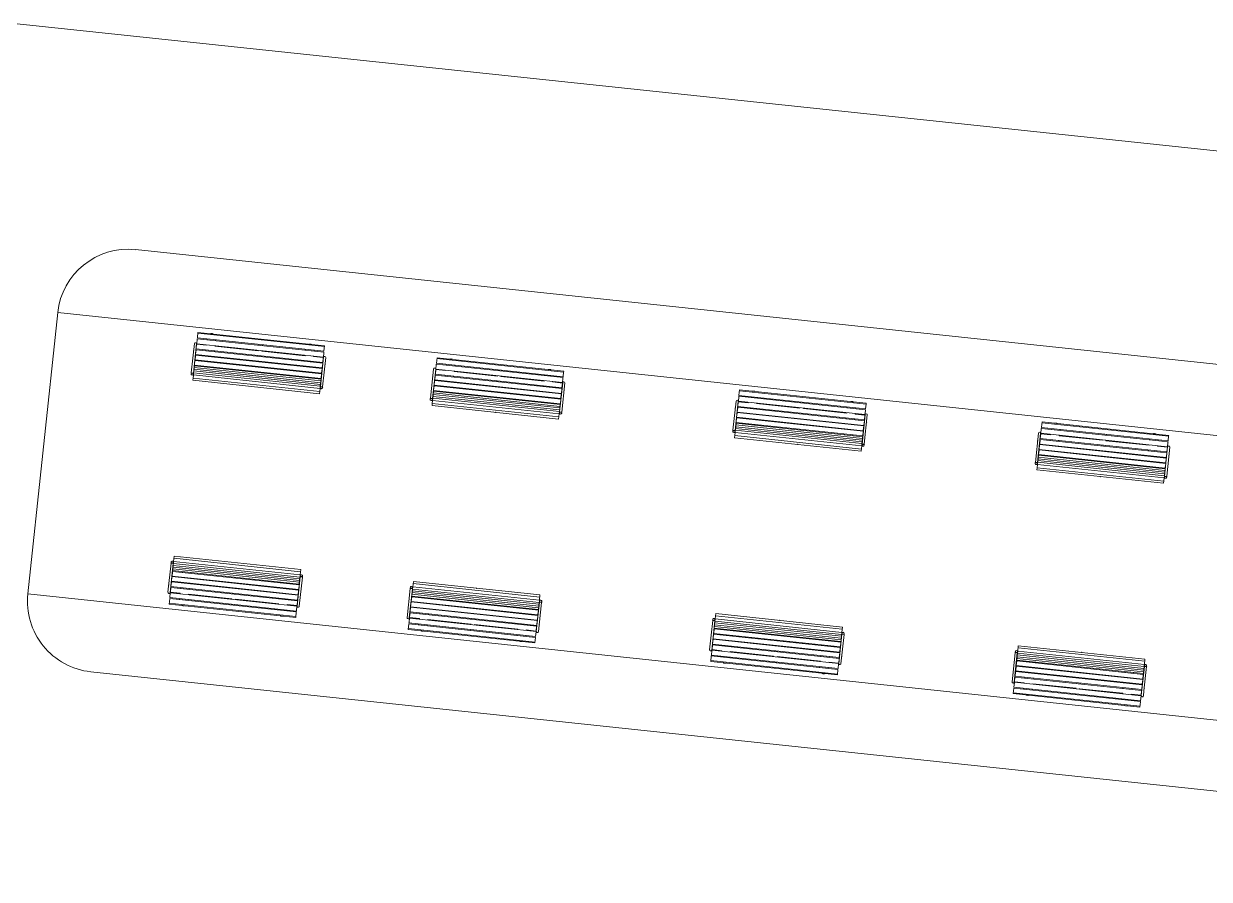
# Model space of a CAD drawing. Header units: metres. Extents: x 750 to 3116, y -341 to 1465.
# Drawn here: x 1571.61 to 1588.37, y 749.88 to 761.98 of the extents above; entities that cross this region are included whole.
import ezdxf

# ---------------------------------------------------------------- set-up
doc = ezdxf.new("R2010")
doc.units = ezdxf.units.M
for name, color, linetype, lineweight in [('Cycle road', 254, 'Continuous', 20), ('Footpath', 32, 'Continuous', 18), ('street fur', 33, 'Continuous', 15)]:
    doc.layers.add(name, color=color, linetype=linetype, lineweight=lineweight)

msp = doc.modelspace()

# ---------------------------------------------------------------- linework, layer by layer
at = {"layer": 'Cycle road', "lineweight": 20}
msp.add_line((1614.762, 757.387), (1571.518, 761.976), dxfattribs=at)
at = {"layer": 'Cycle road', "lineweight": 18}
for p, q in [((1573.191, 758.782), (1600.832, 755.849)), ((1572.558, 752.815), (1600.199, 749.882))]:
    msp.add_line(p, q, dxfattribs=at)
at = {"layer": 'Cycle road'}
msp.add_line((1571.669, 753.915), (1572.091, 757.893), dxfattribs=at)
for centre, start, end in [((1573.085, 757.787), 83.9431, 173.9431), ((1572.663, 753.81), 173.9431, 263.9431)]:
    msp.add_arc(centre, 1, start, end, dxfattribs=at)
at = {"layer": 'Footpath'}
for p, q in [((1572.091, 757.893), (1601.721, 754.749)), ((1571.669, 753.915), (1601.299, 750.771))]:
    msp.add_line(p, q, dxfattribs=at)
at = {"layer": 'street fur'}
for p, q in [((1574.065, 757.54), (1574.072, 757.613)), ((1575.862, 757.423), (1574.072, 757.613)), ((1574.022, 757.454), (1573.978, 757.041)), ((1574.008, 757.038), (1574.052, 757.451)), ((1574.048, 757.383), (1574.054, 757.443)), ((1574.055, 757.446), (1574.054, 757.443)), ((1574.055, 757.452), (1574.062, 757.515)), ((1574.055, 757.452), (1575.845, 757.262)), ((1574.194, 757.431), (1574.055, 757.446)), ((1574.063, 757.522), (1574.062, 757.515)), ((1575.853, 757.332), (1574.063, 757.522)), ((1574.064, 757.535), (1574.065, 757.54)), ((1574.064, 757.535), (1575.854, 757.345)), ((1575.861, 757.411), (1574.071, 757.601)), ((1574.203, 757.52), (1574.202, 757.508)), ((1574.321, 757.495), (1574.323, 757.507)), ((1574.934, 757.442), (1574.933, 757.43)), ((1574.038, 757.287), (1574.031, 757.225)), ((1575.828, 757.102), (1574.038, 757.292)), ((1574.038, 757.287), (1574.038, 757.292)), ((1574.042, 757.329), (1574.039, 757.329)), ((1574.039, 757.299), (1574.04, 757.304)), ((1574.039, 757.299), (1575.829, 757.11)), ((1574.04, 757.304), (1574.046, 757.364)), ((1574.043, 757.364), (1574.046, 757.363)), ((1574.046, 757.366), (1574.046, 757.364)), ((1575.836, 757.177), (1574.046, 757.366)), ((1574.047, 757.379), (1574.048, 757.383)), ((1574.047, 757.379), (1575.837, 757.189)), ((1574.178, 757.285), (1574.177, 757.277)), ((1574.187, 757.364), (1574.185, 757.352)), ((1574.194, 757.438), (1574.194, 757.431)), ((1574.305, 757.339), (1574.306, 757.351)), ((1574.313, 757.418), (1574.314, 757.425)), ((1574.925, 757.353), (1574.313, 757.418)), ((1574.918, 757.286), (1574.916, 757.274)), ((1574.925, 757.36), (1574.925, 757.353)), ((1574.966, 757.269), (1574.967, 757.281)), ((1574.974, 757.348), (1574.975, 757.355)), ((1575.586, 757.283), (1574.974, 757.348)), ((1574.983, 757.425), (1574.984, 757.437)), ((1575.587, 757.29), (1575.586, 757.283)), ((1575.595, 757.372), (1575.594, 757.36)), ((1575.705, 757.27), (1575.706, 757.277)), ((1575.713, 757.347), (1575.715, 757.36)), ((1575.852, 757.326), (1575.845, 757.262)), ((1575.853, 757.332), (1575.852, 757.326)), ((1575.862, 757.423), (1575.854, 757.35)), ((1575.854, 757.35), (1575.854, 757.345)), ((1574.018, 757.099), (1574.02, 757.116)), ((1574.02, 757.116), (1574.022, 757.141)), ((1575.81, 756.926), (1574.02, 757.116)), ((1575.812, 756.951), (1574.022, 757.141)), ((1574.023, 757.153), (1574.024, 757.159)), ((1574.023, 757.153), (1574.023, 757.151)), ((1575.813, 756.961), (1574.023, 757.151)), ((1574.024, 757.159), (1574.03, 757.217)), ((1575.82, 757.028), (1574.03, 757.217)), ((1575.821, 757.035), (1574.031, 757.225)), ((1574.161, 757.126), (1574.162, 757.136)), ((1574.17, 757.211), (1574.17, 757.203)), ((1574.282, 757.124), (1574.281, 757.113)), ((1574.289, 757.19), (1574.29, 757.198)), ((1574.297, 757.264), (1574.298, 757.272)), ((1574.901, 757.133), (1574.9, 757.125)), ((1574.909, 757.207), (1574.908, 757.2)), ((1574.95, 757.12), (1574.951, 757.128)), ((1574.958, 757.194), (1574.959, 757.202)), ((1575.57, 757.137), (1575.57, 757.129)), ((1575.579, 757.216), (1575.578, 757.204)), ((1575.689, 757.117), (1575.69, 757.124)), ((1575.697, 757.191), (1575.698, 757.204)), ((1575.844, 757.256), (1575.705, 757.271)), ((1575.848, 757.261), (1575.804, 756.848)), ((1575.836, 757.174), (1575.829, 757.11)), ((1575.835, 757.139), (1575.832, 757.139)), ((1575.834, 756.845), (1575.878, 757.257)), ((1575.836, 757.177), (1575.836, 757.174)), ((1575.836, 757.174), (1575.839, 757.174)), ((1575.844, 757.253), (1575.837, 757.189)), ((1575.844, 757.256), (1575.844, 757.253)), ((1577.436, 757.094), (1577.442, 757.157)), ((1577.443, 757.164), (1577.442, 757.157)), ((1579.233, 756.974), (1577.443, 757.164)), ((1577.444, 757.176), (1577.453, 757.254)), ((1577.444, 757.176), (1579.234, 756.986)), ((1579.241, 757.052), (1577.451, 757.242)), ((1579.243, 757.065), (1577.453, 757.254)), ((1577.584, 757.161), (1577.582, 757.149)), ((1577.702, 757.136), (1577.703, 757.149)), ((1574.011, 757.038), (1573.976, 757.041)), ((1573.976, 757.035), (1573.976, 757.041)), ((1573.976, 757.035), (1574.011, 757.032)), ((1573.991, 757.01), (1573.989, 757.01)), ((1574, 756.936), (1574.004, 756.966)), ((1574.004, 756.966), (1574.008, 757.01)), ((1574.004, 756.966), (1575.794, 756.776)), ((1574.009, 757.016), (1574.008, 757.011)), ((1575.798, 756.821), (1574.008, 757.011)), ((1574.008, 757.01), (1574.008, 757.011)), ((1574.009, 757.016), (1574.01, 757.025)), ((1574.01, 757.025), (1574.012, 757.049)), ((1574.012, 757.049), (1574.014, 757.067)), ((1575.802, 756.852), (1574.012, 757.042)), ((1574.014, 757.067), (1574.017, 757.092)), ((1575.804, 756.877), (1574.014, 757.067)), ((1574.017, 757.092), (1574.018, 757.099)), ((1575.807, 756.902), (1574.017, 757.092)), ((1575.554, 756.978), (1575.555, 756.988)), ((1575.563, 757.063), (1575.562, 757.055)), ((1575.674, 756.976), (1575.673, 756.965)), ((1575.681, 757.042), (1575.682, 757.05)), ((1575.81, 756.933), (1575.812, 756.951)), ((1575.814, 756.969), (1575.813, 756.963)), ((1575.813, 756.963), (1575.813, 756.961)), ((1575.814, 756.969), (1575.82, 757.028)), ((1575.828, 757.097), (1575.821, 757.037)), ((1575.821, 757.037), (1575.821, 757.035)), ((1575.828, 757.102), (1575.828, 757.097)), ((1577.403, 757.095), (1577.359, 756.683)), ((1577.389, 756.679), (1577.433, 757.092)), ((1577.42, 756.945), (1577.426, 756.999)), ((1577.423, 756.97), (1577.42, 756.97)), ((1577.42, 756.941), (1577.42, 756.945)), ((1577.42, 756.941), (1579.209, 756.751)), ((1577.423, 757.005), (1577.426, 757.005)), ((1577.427, 757.008), (1577.426, 757.005)), ((1577.426, 756.999), (1577.426, 757.005)), ((1579.217, 756.818), (1577.427, 757.008)), ((1577.428, 757.025), (1577.435, 757.084)), ((1577.428, 757.02), (1577.428, 757.025)), ((1577.428, 757.02), (1579.218, 756.83)), ((1577.435, 757.087), (1577.435, 757.084)), ((1577.574, 757.072), (1577.435, 757.087)), ((1577.436, 757.094), (1579.226, 756.904)), ((1577.567, 757.005), (1577.566, 756.993)), ((1577.575, 757.079), (1577.574, 757.072)), ((1577.685, 756.98), (1577.686, 756.993)), ((1577.694, 757.059), (1577.694, 757.066)), ((1578.305, 756.995), (1577.694, 757.06)), ((1578.306, 757.001), (1578.305, 756.994)), ((1578.315, 757.084), (1578.313, 757.071)), ((1578.355, 756.989), (1578.356, 756.996)), ((1578.966, 756.925), (1578.355, 756.989)), ((1578.363, 757.066), (1578.364, 757.078)), ((1578.976, 757.014), (1578.975, 757.001)), ((1579.094, 756.989), (1579.095, 757.001)), ((1579.232, 756.96), (1579.226, 756.904)), ((1579.233, 756.974), (1579.232, 756.967)), ((1579.232, 756.967), (1579.232, 756.96)), ((1579.235, 756.991), (1579.234, 756.986)), ((1579.241, 757.052), (1579.235, 756.991)), ((1579.243, 757.065), (1579.241, 757.052)), ((1574, 756.936), (1575.79, 756.746)), ((1575.798, 756.82), (1575.79, 756.746)), ((1575.799, 756.826), (1575.798, 756.82)), ((1575.802, 756.852), (1575.799, 756.826)), ((1575.836, 756.844), (1575.801, 756.848)), ((1575.835, 756.839), (1575.801, 756.842)), ((1575.802, 756.859), (1575.807, 756.902)), ((1575.802, 756.859), (1575.802, 756.852)), ((1575.808, 756.909), (1575.807, 756.902)), ((1575.808, 756.909), (1575.81, 756.926)), ((1575.81, 756.933), (1575.81, 756.926)), ((1575.817, 756.816), (1575.815, 756.817)), ((1575.835, 756.839), (1575.836, 756.844)), ((1577.401, 756.765), (1577.403, 756.782)), ((1579.193, 756.592), (1577.403, 756.782)), ((1577.404, 756.794), (1577.411, 756.859)), ((1577.404, 756.794), (1577.404, 756.792)), ((1579.194, 756.602), (1577.404, 756.792)), ((1579.201, 756.669), (1577.411, 756.859)), ((1577.412, 756.869), (1577.418, 756.928)), ((1577.412, 756.869), (1577.412, 756.867)), ((1579.202, 756.677), (1577.412, 756.867)), ((1577.418, 756.928), (1577.419, 756.933)), ((1579.209, 756.743), (1577.419, 756.933)), ((1577.542, 756.767), (1577.543, 756.777)), ((1577.551, 756.852), (1577.55, 756.844)), ((1577.559, 756.926), (1577.558, 756.918)), ((1577.669, 756.831), (1577.67, 756.839)), ((1577.677, 756.906), (1577.678, 756.913)), ((1578.282, 756.774), (1578.281, 756.766)), ((1578.29, 756.848), (1578.289, 756.841)), ((1578.298, 756.928), (1578.297, 756.915)), ((1578.339, 756.836), (1578.339, 756.843)), ((1578.346, 756.91), (1578.348, 756.922)), ((1578.951, 756.778), (1578.95, 756.771)), ((1578.959, 756.858), (1578.958, 756.845)), ((1578.967, 756.931), (1578.966, 756.924)), ((1579.077, 756.833), (1579.079, 756.845)), ((1579.086, 756.912), (1579.086, 756.919)), ((1579.225, 756.897), (1579.086, 756.912)), ((1579.229, 756.902), (1579.185, 756.489)), ((1579.216, 756.809), (1579.209, 756.751)), ((1579.216, 756.78), (1579.213, 756.78)), ((1579.215, 756.486), (1579.258, 756.899)), ((1579.217, 756.818), (1579.216, 756.815)), ((1579.216, 756.815), (1579.216, 756.809)), ((1579.216, 756.815), (1579.219, 756.815)), ((1579.225, 756.894), (1579.218, 756.83)), ((1579.225, 756.897), (1579.225, 756.894)), ((1581.72, 756.727), (1581.728, 756.801)), ((1583.517, 756.599), (1581.727, 756.788)), ((1583.518, 756.611), (1581.728, 756.801)), ((1577.356, 756.677), (1577.357, 756.683)), ((1577.356, 756.677), (1577.391, 756.673)), ((1577.392, 756.679), (1577.357, 756.683)), ((1577.372, 756.651), (1577.37, 756.651)), ((1577.381, 756.577), (1577.384, 756.608)), ((1577.384, 756.608), (1577.389, 756.652)), ((1577.384, 756.608), (1579.174, 756.418)), ((1577.392, 756.684), (1577.389, 756.652)), ((1579.179, 756.462), (1577.389, 756.652)), ((1577.389, 756.652), (1577.389, 756.652)), ((1577.392, 756.684), (1577.393, 756.691)), ((1579.182, 756.494), (1577.392, 756.684)), ((1577.393, 756.691), (1577.395, 756.708)), ((1577.395, 756.708), (1577.396, 756.716)), ((1579.185, 756.518), (1577.395, 756.708)), ((1577.396, 756.716), (1577.398, 756.734)), ((1577.398, 756.74), (1577.401, 756.765)), ((1577.398, 756.734), (1577.398, 756.74)), ((1579.187, 756.544), (1577.398, 756.734)), ((1579.19, 756.567), (1577.4, 756.757)), ((1577.662, 756.765), (1577.661, 756.754)), ((1578.331, 756.761), (1578.331, 756.769)), ((1578.934, 756.619), (1578.935, 756.63)), ((1578.943, 756.704), (1578.942, 756.696)), ((1579.054, 756.617), (1579.053, 756.607)), ((1579.062, 756.684), (1579.062, 756.692)), ((1579.069, 756.758), (1579.07, 756.766)), ((1579.195, 756.61), (1579.194, 756.604)), ((1579.194, 756.604), (1579.194, 756.602)), ((1579.195, 756.61), (1579.2, 756.664)), ((1579.201, 756.669), (1579.2, 756.664)), ((1579.208, 756.738), (1579.202, 756.677)), ((1579.209, 756.743), (1579.208, 756.738)), ((1581.678, 756.642), (1581.634, 756.229)), ((1581.664, 756.226), (1581.708, 756.638)), ((1581.704, 756.571), (1581.71, 756.625)), ((1581.71, 756.633), (1581.71, 756.631)), ((1581.85, 756.619), (1581.71, 756.633)), ((1581.71, 756.625), (1581.71, 756.631)), ((1581.711, 756.64), (1581.718, 756.703)), ((1581.711, 756.64), (1583.501, 756.45)), ((1581.719, 756.71), (1581.718, 756.703)), ((1583.509, 756.52), (1581.719, 756.71)), ((1581.72, 756.722), (1581.72, 756.727)), ((1581.72, 756.722), (1583.51, 756.532)), ((1581.85, 756.625), (1581.85, 756.618)), ((1581.859, 756.708), (1581.858, 756.695)), ((1581.969, 756.606), (1581.97, 756.613)), ((1582.581, 756.541), (1581.969, 756.606)), ((1581.977, 756.683), (1581.978, 756.695)), ((1582.59, 756.63), (1582.589, 756.618)), ((1582.638, 756.612), (1582.64, 756.625)), ((1583.518, 756.611), (1583.517, 756.599)), ((1577.381, 756.577), (1579.171, 756.387)), ((1579.179, 756.462), (1579.171, 756.387)), ((1579.182, 756.494), (1579.179, 756.467)), ((1579.179, 756.467), (1579.179, 756.462)), ((1579.179, 756.462), (1579.179, 756.462)), ((1579.216, 756.48), (1579.181, 756.484)), ((1579.183, 756.501), (1579.182, 756.494)), ((1579.217, 756.486), (1579.182, 756.489)), ((1579.183, 756.501), (1579.186, 756.526)), ((1579.186, 756.526), (1579.187, 756.544)), ((1579.188, 756.55), (1579.187, 756.544)), ((1579.188, 756.55), (1579.19, 756.567)), ((1579.193, 756.592), (1579.19, 756.567)), ((1579.197, 756.458), (1579.196, 756.458)), ((1579.216, 756.48), (1579.217, 756.486)), ((1581.694, 756.475), (1581.687, 756.413)), ((1583.484, 756.29), (1581.694, 756.479)), ((1581.694, 756.475), (1581.694, 756.479)), ((1581.695, 756.492), (1581.702, 756.552)), ((1581.698, 756.516), (1581.695, 756.517)), ((1581.695, 756.487), (1581.695, 756.492)), ((1581.695, 756.487), (1583.485, 756.297)), ((1581.699, 756.551), (1581.702, 756.551)), ((1581.702, 756.554), (1581.702, 756.552)), ((1583.492, 756.364), (1581.702, 756.554)), ((1581.703, 756.566), (1581.704, 756.571)), ((1581.703, 756.566), (1583.493, 756.376)), ((1581.834, 756.472), (1581.833, 756.465)), ((1581.843, 756.552), (1581.841, 756.539)), ((1581.953, 756.452), (1581.954, 756.46)), ((1581.961, 756.527), (1581.962, 756.539)), ((1582.574, 756.474), (1582.572, 756.462)), ((1582.581, 756.548), (1582.581, 756.541)), ((1582.622, 756.456), (1582.623, 756.469)), ((1582.63, 756.535), (1582.631, 756.542)), ((1583.242, 756.471), (1582.63, 756.536)), ((1583.243, 756.478), (1583.242, 756.471)), ((1583.251, 756.56), (1583.25, 756.548)), ((1583.361, 756.458), (1583.362, 756.465)), ((1583.5, 756.443), (1583.361, 756.458)), ((1583.369, 756.535), (1583.371, 756.547)), ((1583.504, 756.448), (1583.46, 756.035)), ((1583.49, 756.032), (1583.534, 756.445)), ((1583.5, 756.441), (1583.493, 756.376)), ((1583.5, 756.443), (1583.5, 756.441)), ((1583.507, 756.506), (1583.501, 756.45)), ((1583.508, 756.513), (1583.507, 756.506)), ((1583.509, 756.52), (1583.508, 756.513)), ((1583.517, 756.599), (1583.51, 756.532)), ((1581.666, 756.213), (1581.673, 756.28)), ((1581.673, 756.28), (1581.674, 756.286)), ((1583.463, 756.09), (1581.673, 756.28)), ((1581.674, 756.286), (1581.678, 756.328)), ((1583.465, 756.114), (1581.676, 756.304)), ((1583.468, 756.138), (1581.678, 756.328)), ((1581.679, 756.341), (1581.68, 756.346)), ((1581.679, 756.341), (1581.679, 756.339)), ((1583.469, 756.149), (1581.679, 756.339)), ((1581.68, 756.346), (1581.686, 756.405)), ((1583.476, 756.215), (1581.686, 756.405)), ((1583.477, 756.223), (1581.687, 756.413)), ((1581.817, 756.313), (1581.818, 756.324)), ((1581.826, 756.398), (1581.825, 756.39)), ((1581.938, 756.311), (1581.937, 756.301)), ((1581.945, 756.378), (1581.946, 756.386)), ((1582.557, 756.321), (1582.556, 756.313)), ((1582.565, 756.395), (1582.564, 756.387)), ((1582.606, 756.307), (1582.607, 756.315)), ((1582.614, 756.382), (1582.615, 756.389)), ((1583.226, 756.325), (1583.226, 756.317)), ((1583.235, 756.404), (1583.233, 756.392)), ((1583.345, 756.304), (1583.346, 756.312)), ((1583.353, 756.379), (1583.354, 756.391)), ((1583.484, 756.29), (1583.477, 756.225)), ((1583.492, 756.362), (1583.485, 756.297)), ((1583.491, 756.326), (1583.488, 756.327)), ((1583.492, 756.364), (1583.492, 756.362)), ((1583.492, 756.361), (1583.495, 756.361)), ((1585.995, 756.269), (1585.996, 756.273)), ((1585.995, 756.269), (1587.785, 756.079)), ((1585.996, 756.273), (1586.004, 756.347)), ((1587.792, 756.145), (1586.002, 756.335)), ((1587.794, 756.157), (1586.004, 756.347)), ((1581.649, 756.227), (1581.632, 756.229)), ((1581.632, 756.223), (1581.632, 756.229)), ((1581.632, 756.223), (1581.649, 756.221)), ((1581.647, 756.197), (1581.645, 756.198)), ((1581.649, 756.227), (1581.667, 756.225)), ((1581.649, 756.221), (1581.667, 756.219)), ((1581.656, 756.124), (1581.664, 756.198)), ((1581.656, 756.124), (1583.446, 755.934)), ((1581.66, 756.154), (1583.45, 755.964)), ((1581.665, 756.204), (1581.664, 756.199)), ((1583.454, 756.009), (1581.664, 756.199)), ((1581.664, 756.198), (1581.664, 756.199)), ((1581.665, 756.204), (1581.666, 756.213)), ((1583.458, 756.04), (1581.668, 756.23)), ((1583.46, 756.064), (1581.67, 756.254)), ((1583.21, 756.166), (1583.211, 756.176)), ((1583.219, 756.251), (1583.218, 756.243)), ((1583.33, 756.163), (1583.329, 756.153)), ((1583.337, 756.23), (1583.338, 756.238)), ((1583.464, 756.096), (1583.466, 756.121)), ((1583.466, 756.121), (1583.468, 756.138)), ((1583.47, 756.156), (1583.469, 756.151)), ((1583.469, 756.151), (1583.469, 756.149)), ((1583.47, 756.156), (1583.476, 756.21)), ((1583.476, 756.215), (1583.476, 756.21)), ((1583.477, 756.225), (1583.477, 756.223)), ((1585.954, 756.188), (1585.91, 755.775)), ((1585.94, 755.772), (1585.983, 756.185)), ((1585.979, 756.113), (1585.986, 756.177)), ((1585.979, 756.113), (1587.769, 755.923)), ((1585.986, 756.18), (1585.986, 756.177)), ((1586.125, 756.165), (1585.986, 756.18)), ((1585.987, 756.186), (1585.993, 756.249)), ((1585.987, 756.186), (1587.777, 755.996)), ((1585.994, 756.256), (1585.993, 756.249)), ((1587.784, 756.066), (1585.994, 756.256)), ((1586.126, 756.172), (1586.125, 756.165)), ((1586.135, 756.254), (1586.133, 756.242)), ((1586.244, 756.152), (1586.245, 756.159)), ((1586.856, 756.087), (1586.245, 756.152)), ((1586.253, 756.229), (1586.254, 756.241)), ((1586.866, 756.176), (1586.864, 756.164)), ((1586.914, 756.159), (1586.915, 756.171)), ((1587.527, 756.106), (1587.525, 756.094)), ((1587.792, 756.145), (1587.786, 756.084)), ((1587.794, 756.157), (1587.792, 756.145)), ((1583.454, 756.008), (1583.446, 755.934)), ((1583.458, 756.04), (1583.454, 756.009)), ((1583.454, 756.009), (1583.454, 756.008)), ((1583.492, 756.032), (1583.457, 756.036)), ((1583.491, 756.026), (1583.457, 756.03)), ((1583.458, 756.047), (1583.464, 756.096)), ((1583.458, 756.047), (1583.458, 756.04)), ((1583.473, 756.004), (1583.471, 756.004)), ((1583.491, 756.026), (1583.492, 756.032)), ((1585.961, 755.947), (1585.955, 755.885)), ((1585.961, 755.947), (1585.962, 755.951)), ((1587.752, 755.761), (1585.962, 755.951)), ((1585.969, 756.021), (1585.963, 755.959)), ((1587.753, 755.769), (1585.963, 755.959)), ((1585.969, 756.021), (1585.97, 756.026)), ((1585.97, 756.033), (1585.971, 756.038)), ((1585.97, 756.033), (1587.76, 755.843)), ((1587.76, 755.836), (1585.97, 756.026)), ((1585.971, 756.038), (1585.977, 756.098)), ((1585.974, 756.063), (1585.971, 756.063)), ((1585.974, 756.098), (1585.977, 756.097)), ((1585.978, 756.1), (1585.977, 756.098)), ((1587.768, 755.91), (1585.978, 756.1)), ((1586.102, 755.945), (1586.101, 755.937)), ((1586.11, 756.019), (1586.109, 756.011)), ((1586.118, 756.098), (1586.117, 756.086)), ((1586.228, 755.998), (1586.229, 756.006)), ((1586.236, 756.073), (1586.237, 756.085)), ((1586.841, 755.941), (1586.84, 755.934)), ((1586.849, 756.02), (1586.848, 756.008)), ((1586.857, 756.094), (1586.856, 756.087)), ((1586.889, 755.928), (1586.89, 755.936)), ((1586.897, 756.003), (1586.899, 756.015)), ((1586.906, 756.082), (1586.907, 756.089)), ((1587.517, 756.017), (1586.906, 756.082)), ((1587.51, 755.95), (1587.509, 755.938)), ((1587.518, 756.024), (1587.517, 756.017)), ((1587.628, 755.925), (1587.63, 755.938)), ((1587.637, 756.004), (1587.637, 756.011)), ((1587.776, 755.99), (1587.637, 756.005)), ((1587.645, 756.081), (1587.646, 756.094)), ((1587.779, 755.995), (1587.736, 755.582)), ((1587.765, 755.579), (1587.809, 755.991)), ((1587.776, 755.99), (1587.769, 755.923)), ((1587.777, 756), (1587.783, 756.053)), ((1587.777, 756), (1587.777, 755.996)), ((1587.784, 756.066), (1587.783, 756.06)), ((1587.783, 756.06), (1587.783, 756.053)), ((1587.786, 756.084), (1587.785, 756.079)), ((1585.907, 755.769), (1585.908, 755.775)), ((1585.907, 755.769), (1585.924, 755.768)), ((1585.925, 755.774), (1585.908, 755.775)), ((1585.924, 755.768), (1585.942, 755.766)), ((1585.925, 755.774), (1585.943, 755.772)), ((1585.941, 755.759), (1585.943, 755.776)), ((1585.943, 755.776), (1585.944, 755.783)), ((1587.733, 755.586), (1585.943, 755.776)), ((1585.944, 755.783), (1585.946, 755.801)), ((1585.946, 755.801), (1585.947, 755.809)), ((1587.736, 755.611), (1585.946, 755.801)), ((1585.947, 755.809), (1585.948, 755.826)), ((1585.948, 755.826), (1585.949, 755.833)), ((1587.738, 755.636), (1585.948, 755.826)), ((1585.949, 755.833), (1585.951, 755.85)), ((1585.951, 755.85), (1585.952, 755.857)), ((1587.741, 755.66), (1585.951, 755.85)), ((1585.952, 755.857), (1585.954, 755.875)), ((1587.744, 755.685), (1585.954, 755.875)), ((1587.745, 755.695), (1585.955, 755.885)), ((1586.093, 755.86), (1586.094, 755.87)), ((1586.213, 755.857), (1586.212, 755.847)), ((1586.22, 755.924), (1586.221, 755.932)), ((1586.833, 755.867), (1586.832, 755.859)), ((1586.882, 755.854), (1586.882, 755.862)), ((1587.494, 755.797), (1587.493, 755.789)), ((1587.502, 755.871), (1587.501, 755.863)), ((1587.612, 755.776), (1587.613, 755.784)), ((1587.62, 755.851), (1587.621, 755.858)), ((1587.76, 755.836), (1587.753, 755.771)), ((1587.753, 755.771), (1587.753, 755.769)), ((1587.767, 755.902), (1587.76, 755.843)), ((1587.767, 755.873), (1587.764, 755.873)), ((1587.768, 755.91), (1587.767, 755.908)), ((1587.767, 755.908), (1587.767, 755.902)), ((1587.767, 755.908), (1587.77, 755.908)), ((1585.922, 755.744), (1585.921, 755.744)), ((1585.932, 755.67), (1585.935, 755.7)), ((1585.932, 755.67), (1587.722, 755.48)), ((1585.935, 755.7), (1585.94, 755.744)), ((1585.935, 755.7), (1587.725, 755.51)), ((1585.94, 755.75), (1585.941, 755.759)), ((1585.94, 755.75), (1585.94, 755.745)), ((1587.73, 755.555), (1585.94, 755.745)), ((1585.94, 755.744), (1585.94, 755.745)), ((1587.485, 755.712), (1587.486, 755.722)), ((1587.605, 755.71), (1587.604, 755.699)), ((1587.734, 755.593), (1587.738, 755.636)), ((1587.739, 755.643), (1587.738, 755.636)), ((1587.739, 755.643), (1587.741, 755.66)), ((1587.742, 755.667), (1587.741, 755.66)), ((1587.742, 755.667), (1587.744, 755.685)), ((1587.745, 755.703), (1587.751, 755.757)), ((1587.745, 755.703), (1587.745, 755.697)), ((1587.745, 755.697), (1587.745, 755.695)), ((1587.752, 755.761), (1587.751, 755.757)), ((1587.73, 755.554), (1587.722, 755.48)), ((1587.733, 755.586), (1587.73, 755.555)), ((1587.73, 755.555), (1587.73, 755.554)), ((1587.767, 755.572), (1587.732, 755.576)), ((1587.734, 755.593), (1587.733, 755.586)), ((1587.767, 755.578), (1587.733, 755.582)), ((1587.748, 755.55), (1587.747, 755.55)), ((1587.767, 755.572), (1587.767, 755.578)), ((1573.737, 754.45), (1573.729, 754.375)), ((1573.737, 754.45), (1575.527, 754.26)), ((1573.693, 754.351), (1573.649, 753.939)), ((1573.679, 753.936), (1573.723, 754.348)), ((1573.692, 754.358), (1573.691, 754.352)), ((1573.726, 754.348), (1573.691, 754.352)), ((1573.692, 754.358), (1573.726, 754.354)), ((1573.712, 754.38), (1573.71, 754.38)), ((1573.717, 754.263), (1573.715, 754.245)), ((1573.718, 754.27), (1573.717, 754.263)), ((1573.719, 754.287), (1573.718, 754.27)), ((1575.507, 754.08), (1573.718, 754.27)), ((1573.72, 754.294), (1573.719, 754.287)), ((1573.722, 754.311), (1573.72, 754.294)), ((1575.51, 754.104), (1573.72, 754.294)), ((1573.723, 754.319), (1573.722, 754.311)), ((1573.729, 754.375), (1573.723, 754.319)), ((1575.513, 754.129), (1573.723, 754.319)), ((1575.515, 754.154), (1573.725, 754.344)), ((1575.519, 754.185), (1573.729, 754.375)), ((1573.729, 754.375), (1573.729, 754.375)), ((1573.733, 754.419), (1575.523, 754.229)), ((1575.519, 754.185), (1575.527, 754.26)), ((1573.705, 754.153), (1573.699, 754.099)), ((1573.699, 754.099), (1573.699, 754.094)), ((1575.489, 753.904), (1573.699, 754.094)), ((1573.706, 754.158), (1573.705, 754.153)), ((1573.706, 754.158), (1573.706, 754.16)), ((1575.496, 753.97), (1573.706, 754.16)), ((1573.713, 754.227), (1573.707, 754.168)), ((1575.497, 753.978), (1573.707, 754.168)), ((1573.714, 754.233), (1573.713, 754.227)), ((1573.714, 754.233), (1573.714, 754.235)), ((1575.504, 754.045), (1573.714, 754.235)), ((1575.505, 754.055), (1573.715, 754.245)), ((1573.845, 754.146), (1573.846, 754.154)), ((1573.854, 754.23), (1573.853, 754.22)), ((1573.965, 754.141), (1573.964, 754.133)), ((1573.972, 754.207), (1573.973, 754.218)), ((1575.519, 754.157), (1575.475, 753.745)), ((1575.505, 753.742), (1575.549, 754.154)), ((1575.515, 754.154), (1575.505, 754.055)), ((1575.517, 754.171), (1575.515, 754.154)), ((1575.551, 754.16), (1575.516, 754.164)), ((1575.551, 754.154), (1575.516, 754.158)), ((1575.517, 754.171), (1575.519, 754.185)), ((1575.519, 754.185), (1575.519, 754.185)), ((1575.538, 754.186), (1575.536, 754.186)), ((1575.551, 754.16), (1575.551, 754.154)), ((1577.117, 754.091), (1577.109, 754.017)), ((1577.117, 754.091), (1578.907, 753.901)), ((1573.674, 753.863), (1573.681, 753.93)), ((1573.682, 753.933), (1573.681, 753.93)), ((1573.682, 753.933), (1575.472, 753.743)), ((1573.683, 753.94), (1573.69, 754.007)), ((1573.822, 753.925), (1573.683, 753.94)), ((1573.688, 754.023), (1573.691, 754.022)), ((1573.69, 754.007), (1575.48, 753.817)), ((1573.691, 754.019), (1573.698, 754.082)), ((1575.481, 753.829), (1573.691, 754.019)), ((1573.695, 754.057), (1573.692, 754.057)), ((1573.698, 754.086), (1575.488, 753.896)), ((1573.698, 754.086), (1573.698, 754.082)), ((1573.821, 753.919), (1573.822, 753.926)), ((1573.829, 753.992), (1573.83, 754.005)), ((1573.837, 754.072), (1573.838, 754.079)), ((1573.95, 753.992), (1573.948, 753.98)), ((1573.957, 754.066), (1573.957, 754.059)), ((1574.56, 753.915), (1574.561, 753.927)), ((1574.568, 753.994), (1574.569, 754.002)), ((1574.576, 754.068), (1574.577, 754.076)), ((1574.619, 753.996), (1574.618, 753.989)), ((1574.627, 754.071), (1574.626, 754.063)), ((1575.229, 753.924), (1575.23, 753.931)), ((1575.237, 753.998), (1575.238, 754.006)), ((1575.246, 754.083), (1575.245, 754.072)), ((1575.358, 753.993), (1575.357, 753.985)), ((1575.365, 754.06), (1575.366, 754.07)), ((1575.489, 753.904), (1575.496, 753.968)), ((1575.496, 753.968), (1575.496, 753.97)), ((1575.497, 753.978), (1575.504, 754.045)), ((1577.074, 753.993), (1577.03, 753.58)), ((1577.06, 753.577), (1577.103, 753.99)), ((1577.072, 753.999), (1577.107, 753.995)), ((1577.072, 753.999), (1577.072, 753.993)), ((1577.106, 753.989), (1577.072, 753.993)), ((1577.092, 754.021), (1577.091, 754.021)), ((1577.1, 753.928), (1577.097, 753.904)), ((1577.101, 753.935), (1577.1, 753.928)), ((1577.103, 753.96), (1577.101, 753.935)), ((1578.891, 753.745), (1577.101, 753.935)), ((1577.105, 753.978), (1577.103, 753.96)), ((1578.893, 753.77), (1577.103, 753.96)), ((1577.109, 754.016), (1577.105, 753.978)), ((1578.896, 753.795), (1577.106, 753.985)), ((1577.109, 754.017), (1577.109, 754.016)), ((1578.899, 753.826), (1577.109, 754.016)), ((1577.114, 754.061), (1578.904, 753.871)), ((1573.673, 753.846), (1573.665, 753.773)), ((1575.455, 753.583), (1573.665, 753.773)), ((1575.456, 753.595), (1573.666, 753.785)), ((1573.673, 753.851), (1575.463, 753.661)), ((1573.673, 753.851), (1573.673, 753.846)), ((1575.464, 753.673), (1573.674, 753.863)), ((1573.812, 753.836), (1573.814, 753.849)), ((1573.933, 753.836), (1573.932, 753.824)), ((1573.941, 753.913), (1573.94, 753.906)), ((1574.553, 753.848), (1573.941, 753.913)), ((1574.543, 753.759), (1574.545, 753.771)), ((1574.552, 753.841), (1574.553, 753.848)), ((1574.594, 753.766), (1574.593, 753.753)), ((1574.602, 753.843), (1574.602, 753.836)), ((1575.214, 753.778), (1574.602, 753.842)), ((1574.611, 753.922), (1574.61, 753.909)), ((1575.213, 753.771), (1575.214, 753.778)), ((1575.221, 753.845), (1575.222, 753.857)), ((1575.333, 753.765), (1575.333, 753.758)), ((1575.473, 753.75), (1575.333, 753.765)), ((1575.342, 753.844), (1575.34, 753.832)), ((1575.35, 753.919), (1575.349, 753.911)), ((1575.473, 753.753), (1575.48, 753.817)), ((1575.481, 753.832), (1575.488, 753.896)), ((1575.481, 753.829), (1575.481, 753.832)), ((1575.481, 753.832), (1575.484, 753.832)), ((1575.488, 753.867), (1575.485, 753.867)), ((1577.086, 753.802), (1577.079, 753.735)), ((1578.876, 753.612), (1577.086, 753.802)), ((1577.094, 753.874), (1577.087, 753.81)), ((1578.877, 753.62), (1577.087, 753.81)), ((1577.094, 753.874), (1577.094, 753.876)), ((1578.884, 753.686), (1577.094, 753.876)), ((1577.097, 753.904), (1577.095, 753.886)), ((1578.885, 753.697), (1577.095, 753.886)), ((1578.888, 753.721), (1577.098, 753.911)), ((1577.226, 753.787), (1577.226, 753.795)), ((1577.235, 753.872), (1577.234, 753.861)), ((1577.346, 753.782), (1577.345, 753.774)), ((1577.353, 753.849), (1577.354, 753.859)), ((1578.899, 753.799), (1578.855, 753.386)), ((1578.885, 753.383), (1578.929, 753.796)), ((1578.892, 753.762), (1578.885, 753.697)), ((1578.892, 753.762), (1578.893, 753.77)), ((1578.895, 753.788), (1578.893, 753.77)), ((1578.895, 753.788), (1578.898, 753.812)), ((1578.931, 753.795), (1578.896, 753.799)), ((1578.932, 753.801), (1578.897, 753.805)), ((1578.898, 753.812), (1578.899, 753.821)), ((1578.899, 753.827), (1578.907, 753.901)), ((1578.899, 753.826), (1578.899, 753.827)), ((1578.899, 753.821), (1578.899, 753.826)), ((1578.918, 753.827), (1578.916, 753.827)), ((1578.932, 753.801), (1578.931, 753.795)), ((1575.205, 753.689), (1575.206, 753.701)), ((1575.325, 753.688), (1575.324, 753.676)), ((1575.455, 753.583), (1575.463, 753.661)), ((1575.464, 753.673), (1575.465, 753.68)), ((1575.465, 753.68), (1575.466, 753.687)), ((1575.471, 753.74), (1575.466, 753.687)), ((1575.471, 753.74), (1575.472, 753.743)), ((1575.473, 753.75), (1575.473, 753.753)), ((1577.064, 753.59), (1577.063, 753.584)), ((1577.07, 753.648), (1577.064, 753.59)), ((1577.069, 753.664), (1577.072, 753.664)), ((1577.07, 753.648), (1578.86, 753.458)), ((1577.071, 753.661), (1577.072, 753.663)), ((1578.861, 753.471), (1577.071, 753.661)), ((1577.079, 753.728), (1577.072, 753.669)), ((1577.075, 753.698), (1577.072, 753.699)), ((1577.072, 753.669), (1577.072, 753.663)), ((1578.869, 753.545), (1577.079, 753.735)), ((1577.079, 753.728), (1578.869, 753.538)), ((1577.209, 753.634), (1577.211, 753.646)), ((1577.218, 753.713), (1577.219, 753.72)), ((1577.33, 753.633), (1577.329, 753.621)), ((1577.338, 753.708), (1577.337, 753.7)), ((1577.949, 753.635), (1577.949, 753.643)), ((1577.957, 753.709), (1577.957, 753.717)), ((1577.999, 753.638), (1577.998, 753.63)), ((1578.007, 753.712), (1578.006, 753.704)), ((1578.618, 753.639), (1578.619, 753.647)), ((1578.627, 753.724), (1578.626, 753.714)), ((1578.738, 753.634), (1578.737, 753.627)), ((1578.745, 753.701), (1578.746, 753.711)), ((1578.876, 753.61), (1578.87, 753.55)), ((1578.876, 753.61), (1578.876, 753.612)), ((1578.877, 753.62), (1578.878, 753.624)), ((1578.884, 753.684), (1578.878, 753.624)), ((1578.884, 753.684), (1578.884, 753.686)), ((1581.393, 753.638), (1581.385, 753.563)), ((1581.389, 753.607), (1583.179, 753.417)), ((1581.393, 753.638), (1583.183, 753.448)), ((1577.054, 753.492), (1577.045, 753.414)), ((1578.837, 753.236), (1577.047, 753.426)), ((1577.054, 753.492), (1578.844, 753.302)), ((1577.055, 753.505), (1577.056, 753.512)), ((1578.845, 753.315), (1577.055, 753.505)), ((1577.062, 753.575), (1577.056, 753.518)), ((1577.056, 753.518), (1577.056, 753.512)), ((1577.062, 753.575), (1578.852, 753.385)), ((1577.063, 753.581), (1577.063, 753.584)), ((1577.202, 753.567), (1577.063, 753.581)), ((1577.193, 753.478), (1577.194, 753.49)), ((1577.202, 753.56), (1577.202, 753.567)), ((1577.313, 753.477), (1577.312, 753.465)), ((1577.322, 753.554), (1577.321, 753.547)), ((1577.933, 753.489), (1577.322, 753.554)), ((1577.932, 753.482), (1577.933, 753.489)), ((1577.94, 753.556), (1577.942, 753.568)), ((1577.983, 753.484), (1577.982, 753.477)), ((1578.594, 753.419), (1577.983, 753.484)), ((1577.991, 753.563), (1577.99, 753.551)), ((1578.602, 753.486), (1578.603, 753.498)), ((1578.61, 753.565), (1578.611, 753.573)), ((1578.722, 753.485), (1578.721, 753.473)), ((1578.73, 753.56), (1578.729, 753.552)), ((1578.853, 753.394), (1578.86, 753.458)), ((1578.861, 753.471), (1578.869, 753.538)), ((1578.862, 753.473), (1578.865, 753.473)), ((1578.868, 753.508), (1578.865, 753.508)), ((1578.869, 753.545), (1578.87, 753.55)), ((1581.349, 753.539), (1581.305, 753.126)), ((1581.335, 753.123), (1581.379, 753.536)), ((1581.348, 753.545), (1581.347, 753.539)), ((1581.382, 753.536), (1581.347, 753.539)), ((1581.348, 753.545), (1581.382, 753.542)), ((1581.37, 753.422), (1581.363, 753.361)), ((1581.368, 753.567), (1581.366, 753.567)), ((1583.16, 753.233), (1581.37, 753.422)), ((1581.385, 753.562), (1581.371, 753.433)), ((1583.161, 753.243), (1581.371, 753.433)), ((1583.163, 753.267), (1581.373, 753.457)), ((1583.166, 753.291), (1581.376, 753.481)), ((1583.169, 753.317), (1581.379, 753.507)), ((1583.171, 753.341), (1581.381, 753.531)), ((1581.385, 753.563), (1581.385, 753.562)), ((1583.175, 753.372), (1581.385, 753.562)), ((1583.175, 753.373), (1583.183, 753.448)), ((1578.835, 753.224), (1577.045, 753.414)), ((1577.924, 753.4), (1577.925, 753.412)), ((1577.975, 753.407), (1577.973, 753.395)), ((1578.585, 753.33), (1578.586, 753.342)), ((1578.594, 753.412), (1578.594, 753.419)), ((1578.706, 753.33), (1578.704, 753.317)), ((1578.714, 753.406), (1578.713, 753.4)), ((1578.853, 753.391), (1578.714, 753.406)), ((1578.835, 753.224), (1578.844, 753.302)), ((1578.845, 753.315), (1578.852, 753.381)), ((1578.852, 753.381), (1578.852, 753.385)), ((1578.853, 753.391), (1578.853, 753.394)), ((1581.354, 753.274), (1581.347, 753.21)), ((1581.354, 753.274), (1583.144, 753.084)), ((1581.362, 753.346), (1581.355, 753.282)), ((1583.145, 753.092), (1581.355, 753.282)), ((1581.362, 753.346), (1581.362, 753.348)), ((1583.152, 753.158), (1581.362, 753.348)), ((1581.363, 753.361), (1581.363, 753.356)), ((1583.153, 753.166), (1581.363, 753.356)), ((1581.493, 753.259), (1581.494, 753.267)), ((1581.501, 753.333), (1581.502, 753.341)), ((1581.51, 753.418), (1581.509, 753.408)), ((1581.613, 753.254), (1581.613, 753.247)), ((1581.621, 753.329), (1581.62, 753.321)), ((1581.628, 753.395), (1581.629, 753.405)), ((1582.232, 753.256), (1582.233, 753.264)), ((1582.283, 753.258), (1582.282, 753.25)), ((1582.902, 753.27), (1582.901, 753.26)), ((1583.021, 753.247), (1583.022, 753.258)), ((1583.175, 753.345), (1583.131, 752.932)), ((1583.161, 752.929), (1583.205, 753.342)), ((1583.163, 753.26), (1583.161, 753.243)), ((1583.165, 753.285), (1583.163, 753.267)), ((1583.163, 753.26), (1583.163, 753.267)), ((1583.165, 753.285), (1583.166, 753.291)), ((1583.168, 753.309), (1583.166, 753.291)), ((1583.168, 753.309), (1583.169, 753.317)), ((1583.175, 753.372), (1583.169, 753.317)), ((1583.207, 753.348), (1583.172, 753.351)), ((1583.207, 753.342), (1583.172, 753.345)), ((1583.175, 753.372), (1583.175, 753.373)), ((1583.194, 753.373), (1583.192, 753.373)), ((1583.207, 753.348), (1583.207, 753.342)), ((1581.33, 753.051), (1581.337, 753.117)), ((1581.338, 753.121), (1581.337, 753.117)), ((1581.338, 753.121), (1583.128, 752.931)), ((1581.346, 753.195), (1581.339, 753.136)), ((1581.339, 753.136), (1581.339, 753.13)), ((1581.339, 753.128), (1581.339, 753.13)), ((1581.478, 753.113), (1581.339, 753.128)), ((1581.344, 753.21), (1581.347, 753.21)), ((1581.346, 753.195), (1583.136, 753.005)), ((1581.347, 753.207), (1581.347, 753.21)), ((1583.137, 753.017), (1581.347, 753.207)), ((1581.351, 753.245), (1581.348, 753.245)), ((1581.477, 753.106), (1581.478, 753.113)), ((1581.485, 753.18), (1581.486, 753.192)), ((1581.597, 753.101), (1581.596, 753.094)), ((1582.209, 753.035), (1581.597, 753.1)), ((1581.605, 753.18), (1581.604, 753.167)), ((1582.216, 753.102), (1582.217, 753.115)), ((1582.224, 753.182), (1582.225, 753.189)), ((1582.267, 753.109), (1582.265, 753.097)), ((1582.275, 753.184), (1582.274, 753.176)), ((1582.885, 753.111), (1582.886, 753.119)), ((1582.893, 753.186), (1582.894, 753.193)), ((1583.006, 753.106), (1583.005, 753.099)), ((1583.013, 753.181), (1583.013, 753.173)), ((1583.151, 753.15), (1583.145, 753.096)), ((1583.145, 753.092), (1583.145, 753.096)), ((1583.151, 753.15), (1583.152, 753.158)), ((1583.16, 753.231), (1583.153, 753.171)), ((1583.153, 753.166), (1583.153, 753.171)), ((1583.16, 753.231), (1583.16, 753.233)), ((1585.624, 753.085), (1585.581, 752.673)), ((1585.623, 753.092), (1585.622, 753.086)), ((1585.657, 753.082), (1585.622, 753.086)), ((1585.623, 753.092), (1585.658, 753.088)), ((1585.643, 753.114), (1585.642, 753.114)), ((1585.66, 753.109), (1585.656, 753.07)), ((1585.668, 753.184), (1585.66, 753.109)), ((1587.45, 752.919), (1585.66, 753.109)), ((1585.66, 753.109), (1585.66, 753.109)), ((1585.665, 753.153), (1587.455, 752.963)), ((1585.668, 753.184), (1587.458, 752.994)), ((1581.329, 753.039), (1581.321, 752.96)), ((1583.111, 752.77), (1581.321, 752.96)), ((1583.112, 752.783), (1581.322, 752.973)), ((1581.329, 753.039), (1583.119, 752.849)), ((1583.12, 752.861), (1581.33, 753.051)), ((1581.468, 753.024), (1581.47, 753.036)), ((1581.589, 753.024), (1581.588, 753.011)), ((1582.199, 752.946), (1582.201, 752.959)), ((1582.208, 753.029), (1582.209, 753.036)), ((1582.25, 752.953), (1582.249, 752.941)), ((1582.258, 753.03), (1582.258, 753.023)), ((1582.87, 752.965), (1582.258, 753.03)), ((1582.869, 752.959), (1582.87, 752.965)), ((1582.877, 753.032), (1582.878, 753.044)), ((1582.989, 752.953), (1582.989, 752.946)), ((1583.128, 752.938), (1582.989, 752.953)), ((1582.998, 753.032), (1582.996, 753.02)), ((1583.12, 752.861), (1583.127, 752.927)), ((1583.127, 752.927), (1583.128, 752.931)), ((1583.128, 752.938), (1583.129, 752.94)), ((1583.129, 752.94), (1583.135, 753)), ((1583.135, 753), (1583.136, 753.005)), ((1583.137, 753.017), (1583.144, 753.084)), ((1583.137, 753.02), (1583.14, 753.019)), ((1583.144, 753.054), (1583.141, 753.055)), ((1585.61, 752.67), (1585.654, 753.082)), ((1585.645, 752.969), (1585.638, 752.902)), ((1587.435, 752.779), (1585.645, 752.969)), ((1585.651, 753.021), (1585.646, 752.979)), ((1587.436, 752.789), (1585.646, 752.979)), ((1587.439, 752.814), (1585.649, 753.004)), ((1585.654, 753.053), (1585.651, 753.028)), ((1587.441, 752.838), (1585.651, 753.028)), ((1585.651, 753.028), (1585.651, 753.021)), ((1585.656, 753.07), (1585.654, 753.053)), ((1587.444, 752.863), (1585.654, 753.053)), ((1587.447, 752.888), (1585.657, 753.078)), ((1585.786, 752.964), (1585.784, 752.954)), ((1585.904, 752.941), (1585.905, 752.952)), ((1587.449, 752.905), (1587.45, 752.919)), ((1587.45, 752.919), (1587.458, 752.994)), ((1587.45, 752.919), (1587.45, 752.919)), ((1587.469, 752.92), (1587.467, 752.92)), ((1582.86, 752.876), (1582.862, 752.889)), ((1582.981, 752.876), (1582.98, 752.864)), ((1583.111, 752.77), (1583.119, 752.849)), ((1585.62, 752.757), (1585.623, 752.756)), ((1585.622, 752.753), (1585.629, 752.816)), ((1587.412, 752.563), (1585.622, 752.753)), ((1585.626, 752.791), (1585.623, 752.791)), ((1585.63, 752.82), (1585.629, 752.816)), ((1585.631, 752.833), (1585.63, 752.828)), ((1587.42, 752.638), (1585.63, 752.828)), ((1585.63, 752.82), (1587.419, 752.63)), ((1585.637, 752.892), (1585.631, 752.833)), ((1585.637, 752.892), (1585.637, 752.894)), ((1587.427, 752.704), (1585.637, 752.894)), ((1587.428, 752.712), (1585.638, 752.902)), ((1585.769, 752.806), (1585.77, 752.813)), ((1585.777, 752.88), (1585.777, 752.888)), ((1585.889, 752.8), (1585.888, 752.793)), ((1585.897, 752.875), (1585.896, 752.867)), ((1586.507, 752.802), (1586.508, 752.81)), ((1586.558, 752.805), (1586.557, 752.797)), ((1587.178, 752.817), (1587.177, 752.806)), ((1587.296, 752.794), (1587.297, 752.804)), ((1587.45, 752.891), (1587.406, 752.479)), ((1587.428, 752.712), (1587.434, 752.771)), ((1587.434, 752.771), (1587.435, 752.777)), ((1587.435, 752.777), (1587.435, 752.779)), ((1587.447, 752.888), (1587.436, 752.789)), ((1587.48, 752.888), (1587.444, 752.545)), ((1587.449, 752.905), (1587.447, 752.888)), ((1587.482, 752.888), (1587.447, 752.892)), ((1587.483, 752.894), (1587.448, 752.898)), ((1587.483, 752.894), (1587.482, 752.888)), ((1585.605, 752.585), (1585.596, 752.507)), ((1585.605, 752.585), (1587.394, 752.395)), ((1585.606, 752.597), (1585.613, 752.664)), ((1587.396, 752.407), (1585.606, 752.597)), ((1585.613, 752.667), (1587.403, 752.477)), ((1585.613, 752.667), (1585.613, 752.664)), ((1585.614, 752.674), (1585.621, 752.741)), ((1585.753, 752.659), (1585.614, 752.674)), ((1585.621, 752.741), (1587.411, 752.551)), ((1585.744, 752.57), (1585.745, 752.583)), ((1585.752, 752.653), (1585.753, 752.66)), ((1585.76, 752.726), (1585.762, 752.739)), ((1585.873, 752.647), (1585.872, 752.64)), ((1586.484, 752.582), (1585.873, 752.647)), ((1585.881, 752.726), (1585.88, 752.714)), ((1586.483, 752.575), (1586.484, 752.582)), ((1586.491, 752.649), (1586.493, 752.661)), ((1586.5, 752.728), (1586.5, 752.736)), ((1586.542, 752.656), (1586.541, 752.643)), ((1586.55, 752.73), (1586.549, 752.723)), ((1587.152, 752.579), (1587.154, 752.591)), ((1587.161, 752.658), (1587.162, 752.665)), ((1587.169, 752.732), (1587.17, 752.74)), ((1587.281, 752.653), (1587.28, 752.645)), ((1587.289, 752.727), (1587.288, 752.719)), ((1587.412, 752.563), (1587.419, 752.63)), ((1587.419, 752.601), (1587.416, 752.601)), ((1587.42, 752.638), (1587.421, 752.643)), ((1587.427, 752.702), (1587.421, 752.643)), ((1587.427, 752.702), (1587.427, 752.704)), ((1587.386, 752.317), (1585.596, 752.507)), ((1587.387, 752.329), (1585.598, 752.519)), ((1585.864, 752.57), (1585.863, 752.558)), ((1586.475, 752.493), (1586.476, 752.505)), ((1586.526, 752.5), (1586.524, 752.487)), ((1586.534, 752.577), (1586.533, 752.57)), ((1587.145, 752.512), (1586.534, 752.576)), ((1587.136, 752.423), (1587.137, 752.435)), ((1587.145, 752.505), (1587.145, 752.512)), ((1587.257, 752.422), (1587.255, 752.41)), ((1587.265, 752.499), (1587.264, 752.492)), ((1587.404, 752.484), (1587.265, 752.499)), ((1587.273, 752.578), (1587.272, 752.566)), ((1587.396, 752.407), (1587.403, 752.474)), ((1587.403, 752.474), (1587.403, 752.477)), ((1587.404, 752.484), (1587.411, 752.551)), ((1587.413, 752.566), (1587.416, 752.566)), ((1587.436, 752.476), (1587.444, 752.545)), ((1587.386, 752.317), (1587.394, 752.39)), ((1587.394, 752.39), (1587.394, 752.395))]:
    msp.add_line(p, q, dxfattribs=at)
for points in [[(1574.253, 757.594), (1574.254, 757.594), (1574.26, 757.595), (1574.266, 757.595), (1574.272, 757.595)], [(1574.272, 757.595), (1574.277, 757.594), (1574.283, 757.593), (1574.288, 757.591), (1574.29, 757.59)], [(1575.644, 757.446), (1575.646, 757.447), (1575.652, 757.448), (1575.658, 757.448), (1575.664, 757.448)], [(1575.664, 757.448), (1575.669, 757.447), (1575.675, 757.445), (1575.681, 757.443), (1575.683, 757.442)], [(1577.633, 757.235), (1577.635, 757.236), (1577.64, 757.236), (1577.646, 757.237), (1577.652, 757.236)], [(1577.652, 757.236), (1577.658, 757.235), (1577.663, 757.234), (1577.669, 757.232), (1577.67, 757.231)], [(1579.025, 757.088), (1579.027, 757.088), (1579.033, 757.089), (1579.038, 757.089), (1579.044, 757.089)], [(1579.044, 757.089), (1579.05, 757.088), (1579.056, 757.086), (1579.061, 757.084), (1579.063, 757.084)], [(1581.909, 756.782), (1581.91, 756.782), (1581.916, 756.783), (1581.922, 756.783), (1581.927, 756.783)], [(1581.927, 756.783), (1581.933, 756.782), (1581.939, 756.78), (1581.944, 756.778), (1581.945, 756.778)], [(1583.3, 756.634), (1583.302, 756.634), (1583.308, 756.635), (1583.314, 756.635), (1583.32, 756.635)], [(1583.32, 756.635), (1583.325, 756.634), (1583.331, 756.633), (1583.337, 756.631), (1583.339, 756.63)], [(1586.184, 756.328), (1586.185, 756.328), (1586.191, 756.329), (1586.197, 756.329), (1586.203, 756.329)], [(1586.203, 756.329), (1586.209, 756.328), (1586.214, 756.327), (1586.22, 756.325), (1586.221, 756.324)], [(1587.575, 756.18), (1587.578, 756.181), (1587.584, 756.182), (1587.589, 756.182), (1587.595, 756.182)], [(1587.595, 756.182), (1587.601, 756.181), (1587.606, 756.179), (1587.612, 756.177), (1587.614, 756.176)], [(1573.845, 753.753), (1573.846, 753.753), (1573.852, 753.751), (1573.858, 753.75), (1573.863, 753.749)], [(1573.863, 753.749), (1573.869, 753.748), (1573.875, 753.749), (1573.881, 753.749), (1573.882, 753.75)], [(1575.237, 753.606), (1575.239, 753.605), (1575.244, 753.603), (1575.25, 753.601), (1575.256, 753.601)], [(1575.256, 753.601), (1575.261, 753.6), (1575.267, 753.6), (1575.273, 753.601), (1575.275, 753.602)], [(1577.226, 753.395), (1577.227, 753.394), (1577.233, 753.392), (1577.238, 753.391), (1577.244, 753.39)], [(1577.244, 753.39), (1577.25, 753.39), (1577.255, 753.39), (1577.261, 753.391), (1577.262, 753.391)], [(1578.617, 753.247), (1578.619, 753.246), (1578.625, 753.244), (1578.63, 753.243), (1578.636, 753.242)], [(1578.636, 753.242), (1578.642, 753.242), (1578.648, 753.242), (1578.654, 753.243), (1578.656, 753.243)], [(1581.501, 752.941), (1581.502, 752.941), (1581.508, 752.939), (1581.514, 752.937), (1581.519, 752.936)], [(1581.519, 752.936), (1581.525, 752.936), (1581.531, 752.936), (1581.537, 752.937), (1581.538, 752.937)], [(1582.893, 752.793), (1582.895, 752.793), (1582.9, 752.791), (1582.906, 752.789), (1582.911, 752.788)], [(1582.911, 752.788), (1582.917, 752.788), (1582.923, 752.788), (1582.929, 752.789), (1582.931, 752.789)], [(1585.777, 752.487), (1585.778, 752.487), (1585.783, 752.485), (1585.789, 752.483), (1585.795, 752.483)], [(1585.795, 752.483), (1585.801, 752.482), (1585.806, 752.483), (1585.812, 752.483), (1585.813, 752.484)], [(1587.168, 752.34), (1587.17, 752.339), (1587.176, 752.337), (1587.181, 752.335), (1587.187, 752.335)], [(1587.187, 752.335), (1587.193, 752.334), (1587.199, 752.334), (1587.204, 752.335), (1587.207, 752.336)]]:
    msp.add_lwpolyline(points, dxfattribs=at)
for centre, start, end in [((1574.037, 757.452), 353.9431, 173.9431), ((1575.863, 757.259), 353.9431, 173.9431), ((1577.418, 757.094), 353.9431, 173.9431), ((1573.991, 757.025), 136.9625, 263.9431), ((1573.993, 757.025), 263.9431, 30.9238), ((1575.817, 756.831), 136.9625, 263.9431), ((1575.818, 756.831), 263.9431, 30.9238), ((1579.243, 756.9), 353.9431, 173.9431), ((1577.371, 756.666), 136.9625, 263.9431), ((1577.373, 756.666), 263.9431, 30.9238), ((1581.693, 756.64), 353.9431, 173.9431), ((1579.197, 756.473), 136.9625, 263.9431), ((1579.199, 756.473), 263.9431, 30.9238), ((1583.519, 756.447), 353.9431, 173.9431), ((1581.647, 756.212), 136.9625, 263.9431), ((1581.649, 756.212), 263.9431, 30.9238), ((1585.969, 756.186), 353.9431, 173.9431), ((1583.473, 756.019), 136.9625, 263.9431), ((1583.474, 756.019), 263.9431, 30.9238), ((1587.794, 755.993), 353.9431, 173.9431), ((1585.922, 755.759), 136.9625, 263.9431), ((1585.924, 755.759), 263.9431, 30.9238), ((1587.748, 755.565), 136.9625, 263.9431), ((1587.75, 755.565), 263.9431, 30.9238), ((1573.709, 754.365), 83.9431, 210.9238), ((1573.71, 754.365), 316.9625, 83.9431), ((1575.534, 754.171), 83.9431, 210.9238), ((1575.536, 754.171), 316.9625, 83.9431), ((1573.664, 753.937), 173.9431, 353.9431), ((1577.089, 754.006), 83.9431, 210.9238), ((1577.091, 754.006), 316.9625, 83.9431), ((1578.915, 753.812), 83.9431, 210.9238), ((1578.917, 753.812), 316.9625, 83.9431), ((1575.49, 753.743), 173.9431, 353.9431), ((1577.045, 753.579), 173.9431, 353.9431), ((1581.365, 753.553), 83.9431, 210.9238), ((1581.366, 753.552), 316.9625, 83.9431), ((1578.87, 753.384), 173.9431, 353.9431), ((1583.19, 753.359), 83.9431, 210.9238), ((1583.192, 753.358), 316.9625, 83.9431), ((1581.32, 753.125), 173.9431, 353.9431), ((1585.64, 753.099), 83.9431, 210.9238), ((1585.642, 753.099), 316.9625, 83.9431), ((1583.146, 752.931), 173.9431, 353.9431), ((1587.466, 752.905), 83.9431, 210.9238), ((1587.467, 752.905), 316.9625, 83.9431), ((1585.596, 752.671), 173.9431, 353.9431), ((1587.421, 752.477), 173.9431, 353.9431)]:
    msp.add_arc(centre, 0.015, start, end, dxfattribs=at)
at = {"layer": 'street fur', "extrusion": (0, 0, -1)}
for centre, start, end in [((-1574.026, 757.348), 335.0542, 37.0596), ((-1575.852, 757.155), 155.0542, 217.0596), ((-1577.407, 756.989), 335.0542, 37.0596), ((-1579.232, 756.796), 155.0542, 217.0596), ((-1581.682, 756.536), 335.0542, 37.0596), ((-1583.508, 756.342), 155.0542, 217.0596), ((-1585.957, 756.082), 335.0542, 37.0596), ((-1587.783, 755.889), 155.0542, 217.0596), ((-1573.675, 754.042), 335.0542, 37.0596), ((-1575.501, 753.848), 155.0542, 217.0596), ((-1577.056, 753.683), 335.0542, 37.0596), ((-1578.881, 753.489), 155.0542, 217.0596), ((-1581.331, 753.229), 335.0542, 37.0596), ((-1583.157, 753.035), 155.0542, 217.0596), ((-1585.607, 752.776), 335.0542, 37.0596), ((-1587.432, 752.582), 155.0542, 217.0596)]:
    msp.add_arc(centre, 0.0175, start, end, dxfattribs=at)
at = {"layer": 'street fur'}
for p in [(1578.276, 756.482), (1582.551, 756.029), (1586.827, 755.575), (1578.012, 753.996), (1582.288, 753.543), (1586.563, 753.089)]:
    msp.add_point(p, dxfattribs=at)

doc.saveas('drawing.dxf')
